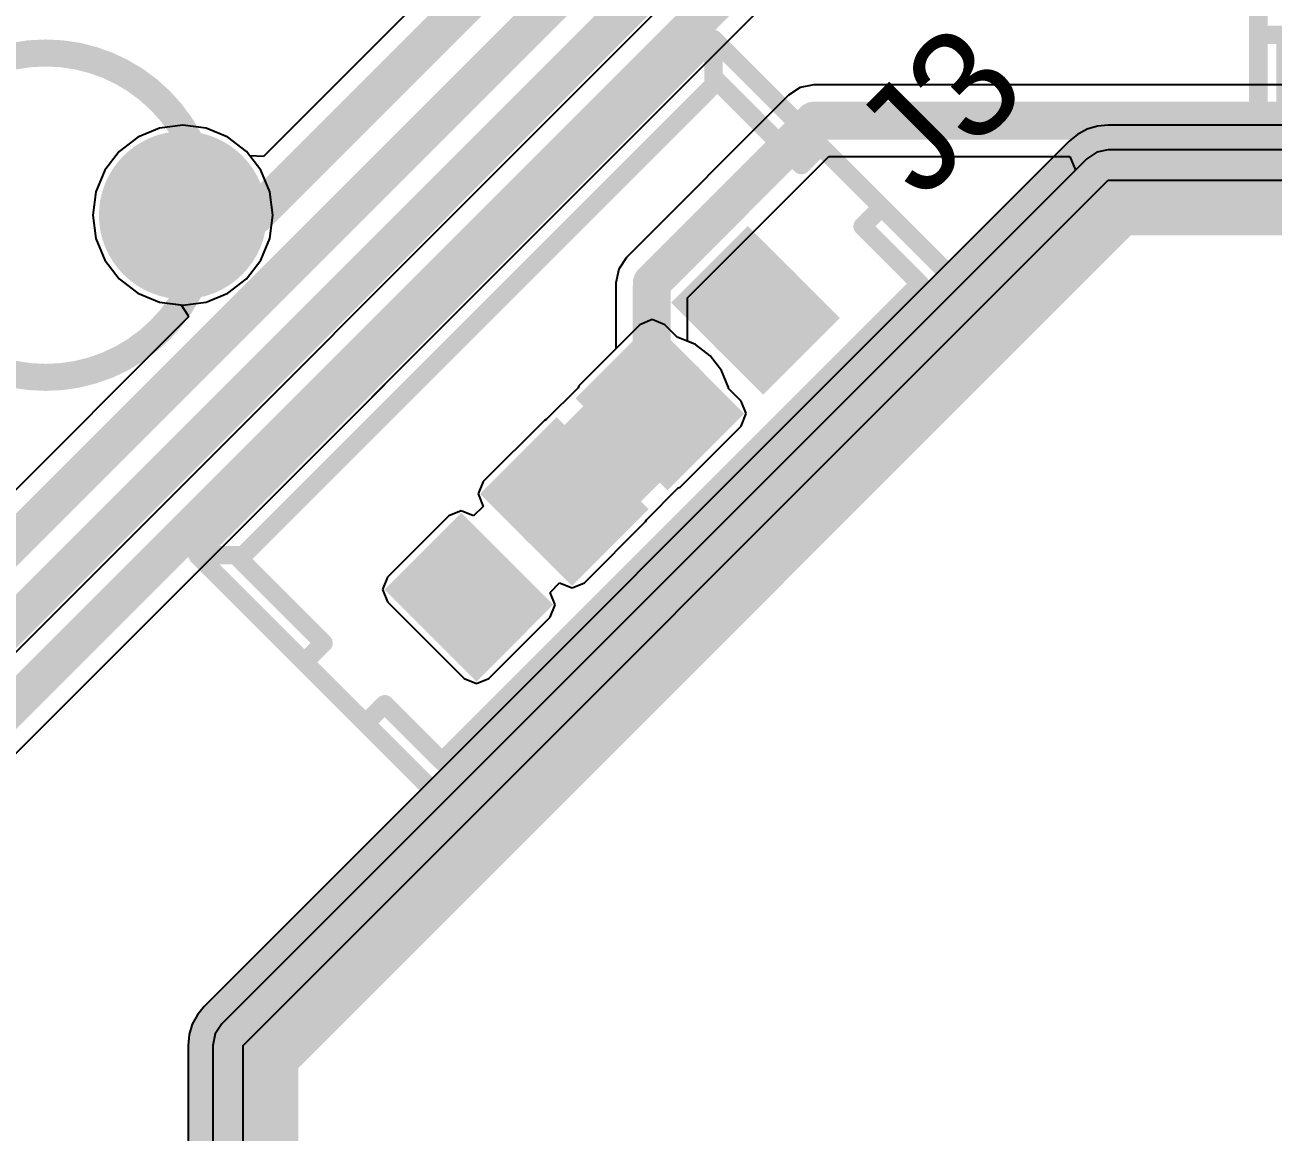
# Model space of a CAD drawing. Header units: millimetres. Extents: x 118 to 288, y 159 to 220.
# Drawn here: x 142.7 to 154.25, y 183.67 to 193.91 of the extents above; entities that cross this region are included whole.
import ezdxf

# ---------------------------------------------------------------- set-up
doc = ezdxf.new("R2010")
doc.units = ezdxf.units.MM
for name, color, linetype in [('BottomLayer', 5, 'Continuous'), ('BottomOverlay', 54, 'Continuous'), ('BottomSolder', 6, 'Continuous'), ('InternalPlane1', 76, 'Continuous'), ('InternalPlane2', 16, 'Continuous'), ('KeepOutLayer', 6, 'Continuous'), ('Mechanical1', 6, 'Continuous'), ('Mechanical13', 56, 'Continuous'), ('MultiLayer', 9, 'Continuous'), ('PadHoleLayer', 156, 'Continuous'), ('TopLayer', 1, 'Continuous'), ('TopOverlay', 2, 'Continuous'), ('TopSolder', 216, 'Continuous')]:
    doc.layers.add(name, color=color, linetype=linetype)

# ---------------------------------------------------------------- blocks, each defined once
blk = doc.blocks.new('LED3MM_BLUE_48')
at = {"layer": 'BottomLayer', "const_width": 0.67499992}
for points in [[(-1.60749996, 0, 1), (-0.93250004, 0, 1)], [(0.93250004, 0, 1), (1.60749996, 0, 1)]]:
    blk.add_lwpolyline(points, format="xyb", close=True, dxfattribs=at)
at = {"layer": 'BottomSolder', "const_width": 0.77659992}
for points in [[(-1.65829996, 0, 1), (-0.8817000399999999, 0, 1)], [(0.8817000399999999, 0, 1), (1.65829996, 0, 1)]]:
    blk.add_lwpolyline(points, format="xyb", close=True, dxfattribs=at)
at = {"layer": 'InternalPlane1', "const_width": 0.753999}
for points in [[(-1.6469995, 0, 1), (-0.8930005, 0, 1)], [(0.8930005, 0, 1), (1.6469995, 0, 1)]]:
    blk.add_lwpolyline(points, format="xyb", close=True, dxfattribs=at)
at = {"layer": 'InternalPlane2', "const_width": 0.753999}
blk.add_lwpolyline([(0.8930005, 0, 1), (1.6469995, 0, 1)], format="xyb", close=True, dxfattribs=at)
at = {"layer": 'MultiLayer', "const_width": 0.67499992}
for points in [[(-1.60749996, 0, 1), (-0.93250004, 0, 1)], [(0.93250004, 0, 1), (1.60749996, 0, 1)]]:
    blk.add_lwpolyline(points, format="xyb", close=True, dxfattribs=at)
at = {"layer": 'PadHoleLayer', "const_width": 0.499999}
for points in [[(-1.5199995, 0, 1), (-1.0200005, 0, 1)], [(1.0200005, 0, 1), (1.5199995, 0, 1)]]:
    blk.add_lwpolyline(points, format="xyb", close=True, dxfattribs=at)
at = {"layer": 'TopLayer', "const_width": 0.67499992}
for points in [[(-1.60749996, 0, 1), (-0.93250004, 0, 1)], [(0.93250004, 0, 1), (1.60749996, 0, 1)]]:
    blk.add_lwpolyline(points, format="xyb", close=True, dxfattribs=at)
at = {"layer": 'TopOverlay', "const_width": 0.16999966}
for points in [[(-1.1440668, 0.9641814599999999, -0.4663076581549985), (1.15406424, 0.9641814599999999)], [(1.14406426, -0.9641814599999999, -0.4663076581549985), (-1.15406678, -0.9641814599999999)]]:
    blk.add_lwpolyline(points, format="xyb", dxfattribs=at)
at = {"layer": 'TopOverlay', "const_width": 0.08499856}
for points in [[(-1.18656608, 0.9641814599999999, 1), (-1.10156752, 0.9641814599999999, 1)], [(1.11156496, 0.9641814599999999, 1), (1.19656352, 0.9641814599999999, 1)], [(-1.19656606, -0.9641814599999999, 1), (-1.1115675, -0.9641814599999999, 1)], [(1.10156498, -0.9641814599999999, 1), (1.18656354, -0.9641814599999999, 1)]]:
    blk.add_lwpolyline(points, format="xyb", close=True, dxfattribs=at)
at = {"layer": 'TopSolder', "const_width": 0.77659992}
for points in [[(-1.65829996, 0, 1), (-0.8817000399999999, 0, 1)], [(0.8817000399999999, 0, 1), (1.65829996, 0, 1)]]:
    blk.add_lwpolyline(points, format="xyb", close=True, dxfattribs=at)
blk = doc.blocks.new('MOLEX53047_0410_B_68')
at = {"layer": 'BottomLayer'}
for points in [[(-0.40000174, -0.49999646), (0.39999666, -0.49999646), (-0.40000174, 0.50000154), (0.39999666, 0.50000154)], [(0.8499983, -0.49999646), (1.6499967, -0.49999646), (0.8499983, 0.50000154), (1.6499967, 0.50000154)], [(2.09999834, -0.49999646), (2.89999674, -0.49999646), (2.09999834, 0.50000154), (2.89999674, 0.50000154)], [(3.34999838, -0.49999646), (4.149996779999999, -0.49999646), (3.34999838, 0.50000154), (4.149996779999999, 0.50000154)]]:
    blk.add_solid(points, dxfattribs=at)
at = {"layer": 'BottomOverlay', "const_width": 0.16999966}
for points in [[(-1.49999954, -1.15000024), (-1.49999954, 2.05000098)], [(-1.49999954, 2.05000098), (5.249999659999999, 2.05000098)], [(-1.49999954, 2.05000098), (-1.1999976, 1.74999904)], [(4.94999772, 1.74999904), (5.249999659999999, 2.05000098)], [(5.249999659999999, -1.15000024), (5.249999659999999, 2.05000098)], [(-1.25000004, 1.74999904), (5.00000016, 1.74999904)], [(-1.25000004, 1.74999904), (-1.1999976, 1.74999904)], [(-1.25000004, 0.6500012399999999), (-1.25000004, 1.74999904)], [(4.94999772, 1.74999904), (5.00000016, 1.74999904)], [(5.00000016, 0.6500012399999999), (5.00000016, 1.74999904)], [(-1.49999954, 0.6500012399999999), (-1.25000004, 0.6500012399999999)], [(5.00000016, 0.6500012399999999), (5.249999659999999, 0.6500012399999999)], [(-1.49999954, -0.1499997), (-1.25000004, -0.1499997)], [(-1.25000004, -0.90000074), (-1.25000004, -0.1499997)], [(5.00000016, -0.1499997), (5.249999659999999, -0.1499997)], [(5.00000016, -0.90000074), (5.00000016, -0.1499997)], [(-1.25000004, -0.90000074), (5.00000016, -0.90000074)], [(-1.49999954, -1.15000024), (5.249999659999999, -1.15000024)]]:
    blk.add_lwpolyline(points, dxfattribs=at)
at = {"layer": 'BottomOverlay', "const_width": 0.08499856}
for points in [[(-1.54249882, 2.05000098, 1), (-1.45750026, 2.05000098, 1)], [(-1.54249882, 2.05000098, 1), (-1.45750026, 2.05000098, 1)], [(-1.54249882, 2.05000098, 1), (-1.45750026, 2.05000098, 1)], [(5.20750038, 2.05000098, 1), (5.29249894, 2.05000098, 1)], [(5.20750038, 2.05000098, 1), (5.29249894, 2.05000098, 1)], [(5.20750038, 2.05000098, 1), (5.29249894, 2.05000098, 1)], [(-1.29249932, 1.74999904, 1), (-1.20750076, 1.74999904, 1)], [(-1.29249932, 1.74999904, 1), (-1.20750076, 1.74999904, 1)], [(-1.29249932, 1.74999904, 1), (-1.20750076, 1.74999904, 1)], [(-1.24249688, 1.74999904, 1), (-1.15749832, 1.74999904, 1)], [(-1.24249688, 1.74999904, 1), (-1.15749832, 1.74999904, 1)], [(4.907498439999999, 1.74999904, 1), (4.992496999999999, 1.74999904, 1)], [(4.907498439999999, 1.74999904, 1), (4.992496999999999, 1.74999904, 1)], [(4.95750088, 1.74999904, 1), (5.042499439999999, 1.74999904, 1)], [(4.95750088, 1.74999904, 1), (5.042499439999999, 1.74999904, 1)], [(4.95750088, 1.74999904, 1), (5.042499439999999, 1.74999904, 1)], [(-1.54249882, 0.6500012399999999, 1), (-1.45750026, 0.6500012399999999, 1)], [(-1.29249932, 0.6500012399999999, 1), (-1.20750076, 0.6500012399999999, 1)], [(-1.29249932, 0.6500012399999999, 1), (-1.20750076, 0.6500012399999999, 1)], [(4.95750088, 0.6500012399999999, 1), (5.042499439999999, 0.6500012399999999, 1)], [(4.95750088, 0.6500012399999999, 1), (5.042499439999999, 0.6500012399999999, 1)], [(5.20750038, 0.6500012399999999, 1), (5.29249894, 0.6500012399999999, 1)], [(-1.54249882, -0.1499997, 1), (-1.45750026, -0.1499997, 1)], [(-1.29249932, -0.1499997, 1), (-1.20750076, -0.1499997, 1)], [(-1.29249932, -0.1499997, 1), (-1.20750076, -0.1499997, 1)], [(4.95750088, -0.1499997, 1), (5.042499439999999, -0.1499997, 1)], [(4.95750088, -0.1499997, 1), (5.042499439999999, -0.1499997, 1)], [(5.20750038, -0.1499997, 1), (5.29249894, -0.1499997, 1)], [(-1.29249932, -0.90000074, 1), (-1.20750076, -0.90000074, 1)], [(-1.29249932, -0.90000074, 1), (-1.20750076, -0.90000074, 1)], [(4.95750088, -0.90000074, 1), (5.042499439999999, -0.90000074, 1)], [(4.95750088, -0.90000074, 1), (5.042499439999999, -0.90000074, 1)], [(-1.54249882, -1.15000024, 1), (-1.45750026, -1.15000024, 1)], [(-1.54249882, -1.15000024, 1), (-1.45750026, -1.15000024, 1)], [(5.20750038, -1.15000024, 1), (5.29249894, -1.15000024, 1)], [(5.20750038, -1.15000024, 1), (5.29249894, -1.15000024, 1)]]:
    blk.add_lwpolyline(points, format="xyb", close=True, dxfattribs=at)
at = {"layer": 'BottomSolder'}
for points in [[(-0.50160174, -0.60159646), (0.5015966599999999, -0.60159646), (-0.50160174, 0.60160154), (0.5015966599999999, 0.60160154)], [(0.7483983, -0.60159646), (1.7515967, -0.60159646), (0.7483983, 0.60160154), (1.7515967, 0.60160154)], [(1.99839834, -0.60159646), (3.00159674, -0.60159646), (1.99839834, 0.60160154), (3.00159674, 0.60160154)], [(3.24839838, -0.60159646), (4.25159678, -0.60159646), (3.24839838, 0.60160154), (4.25159678, 0.60160154)]]:
    blk.add_solid(points, dxfattribs=at)
at = {"layer": 'InternalPlane1', "const_width": 0.5039994999999999}
for points in [[(0.99799902, 2.54e-06, 1), (1.50199598, 2.54e-06, 1)], [(2.24799906, 2.54e-06, 1), (2.75199602, 2.54e-06, 1)]]:
    blk.add_lwpolyline(points, format="xyb", close=True, dxfattribs=at)
at = {"layer": 'InternalPlane2', "const_width": 0.5039994999999999}
for points in [[(-0.25200102, 2.54e-06, 1), (0.25199594, 2.54e-06, 1)], [(0.99799902, 2.54e-06, 1), (1.50199598, 2.54e-06, 1)], [(2.24799906, 2.54e-06, 1), (2.75199602, 2.54e-06, 1)], [(3.4979991, 2.54e-06, 1), (4.00199606, 2.54e-06, 1)]]:
    blk.add_lwpolyline(points, format="xyb", close=True, dxfattribs=at)
at = {"layer": 'MultiLayer'}
for points in [[(-0.40000174, -0.49999646), (0.39999666, -0.49999646), (-0.40000174, 0.50000154), (0.39999666, 0.50000154)], [(0.8499983, -0.49999646), (1.6499967, -0.49999646), (0.8499983, 0.50000154), (1.6499967, 0.50000154)], [(2.09999834, -0.49999646), (2.89999674, -0.49999646), (2.09999834, 0.50000154), (2.89999674, 0.50000154)], [(3.34999838, -0.49999646), (4.149996779999999, -0.49999646), (3.34999838, 0.50000154), (4.149996779999999, 0.50000154)]]:
    blk.add_solid(points, dxfattribs=at)
at = {"layer": 'PadHoleLayer', "const_width": 0.2499995}
for points in [[(-0.12500102, 2.54e-06, 1), (0.12499594, 2.54e-06, 1)], [(1.12499902, 2.54e-06, 1), (1.37499598, 2.54e-06, 1)], [(2.37499906, 2.54e-06, 1), (2.62499602, 2.54e-06, 1)], [(3.6249991, 2.54e-06, 1), (3.87499606, 2.54e-06, 1)]]:
    blk.add_lwpolyline(points, format="xyb", close=True, dxfattribs=at)
at = {"layer": 'TopLayer'}
for points in [[(-0.40000174, -0.49999646), (0.39999666, -0.49999646), (-0.40000174, 0.50000154), (0.39999666, 0.50000154)], [(0.8499983, -0.49999646), (1.6499967, -0.49999646), (0.8499983, 0.50000154), (1.6499967, 0.50000154)], [(2.09999834, -0.49999646), (2.89999674, -0.49999646), (2.09999834, 0.50000154), (2.89999674, 0.50000154)], [(3.34999838, -0.49999646), (4.149996779999999, -0.49999646), (3.34999838, 0.50000154), (4.149996779999999, 0.50000154)]]:
    blk.add_solid(points, dxfattribs=at)
at = {"layer": 'TopSolder'}
for points in [[(-0.50160174, -0.60159646), (0.5015966599999999, -0.60159646), (-0.50160174, 0.60160154), (0.5015966599999999, 0.60160154)], [(0.7483983, -0.60159646), (1.7515967, -0.60159646), (0.7483983, 0.60160154), (1.7515967, 0.60160154)], [(1.99839834, -0.60159646), (3.00159674, -0.60159646), (1.99839834, 0.60160154), (3.00159674, 0.60160154)], [(3.24839838, -0.60159646), (4.25159678, -0.60159646), (3.24839838, 0.60160154), (4.25159678, 0.60160154)]]:
    blk.add_solid(points, dxfattribs=at)
blk = doc.blocks.new('MOLEX53047_0410_B_69')
at = {"layer": 'BottomLayer'}
for points in [[(-0.40000174, -0.49999646), (0.39999666, -0.49999646), (-0.40000174, 0.50000154), (0.39999666, 0.50000154)], [(0.8499983, -0.49999646), (1.6499967, -0.49999646), (0.8499983, 0.50000154), (1.6499967, 0.50000154)], [(2.09999834, -0.49999646), (2.89999674, -0.49999646), (2.09999834, 0.50000154), (2.89999674, 0.50000154)], [(3.34999838, -0.49999646), (4.149996779999999, -0.49999646), (3.34999838, 0.50000154), (4.149996779999999, 0.50000154)]]:
    blk.add_solid(points, dxfattribs=at)
at = {"layer": 'BottomOverlay', "const_width": 0.16999966}
for points in [[(-1.49999954, 2.05000098), (-1.49999954, -1.15000024)], [(-1.49999954, 2.05000098), (5.249999659999999, 2.05000098)], [(-1.49999954, 2.05000098), (-1.1999976, 1.74999904)], [(4.94999772, 1.74999904), (5.249999659999999, 2.05000098)], [(5.249999659999999, 2.05000098), (5.249999659999999, -1.15000024)], [(-1.25000004, 1.74999904), (5.00000016, 1.74999904)], [(-1.25000004, 1.74999904), (-1.1999976, 1.74999904)], [(-1.25000004, 1.74999904), (-1.25000004, 0.6499986999999999)], [(4.94999772, 1.74999904), (5.00000016, 1.74999904)], [(5.00000016, 1.74999904), (5.00000016, 0.6499986999999999)], [(-1.49999954, 0.6499986999999999), (-1.25000004, 0.6499986999999999)], [(5.00000016, 0.6499986999999999), (5.249999659999999, 0.6499986999999999)], [(-1.49999954, -0.1499997), (-1.25000004, -0.1499997)], [(-1.25000004, -0.1499997), (-1.25000004, -0.90000074)], [(5.00000016, -0.1499997), (5.249999659999999, -0.1499997)], [(5.00000016, -0.1499997), (5.00000016, -0.90000074)], [(-1.25000004, -0.90000074), (5.00000016, -0.90000074)], [(-1.49999954, -1.15000024), (5.249999659999999, -1.15000024)]]:
    blk.add_lwpolyline(points, dxfattribs=at)
at = {"layer": 'BottomOverlay', "const_width": 0.08499856}
for points in [[(-1.54249882, 2.05000098, 1), (-1.45750026, 2.05000098, 1)], [(-1.54249882, 2.05000098, 1), (-1.45750026, 2.05000098, 1)], [(-1.54249882, 2.05000098, 1), (-1.45750026, 2.05000098, 1)], [(5.20750038, 2.05000098, 1), (5.29249894, 2.05000098, 1)], [(5.20750038, 2.05000098, 1), (5.29249894, 2.05000098, 1)], [(5.20750038, 2.05000098, 1), (5.29249894, 2.05000098, 1)], [(-1.29249932, 1.74999904, 1), (-1.20750076, 1.74999904, 1)], [(-1.29249932, 1.74999904, 1), (-1.20750076, 1.74999904, 1)], [(-1.29249932, 1.74999904, 1), (-1.20750076, 1.74999904, 1)], [(-1.24249688, 1.74999904, 1), (-1.15749832, 1.74999904, 1)], [(-1.24249688, 1.74999904, 1), (-1.15749832, 1.74999904, 1)], [(4.907498439999999, 1.74999904, 1), (4.992496999999999, 1.74999904, 1)], [(4.907498439999999, 1.74999904, 1), (4.992496999999999, 1.74999904, 1)], [(4.95750088, 1.74999904, 1), (5.042499439999999, 1.74999904, 1)], [(4.95750088, 1.74999904, 1), (5.042499439999999, 1.74999904, 1)], [(4.95750088, 1.74999904, 1), (5.042499439999999, 1.74999904, 1)], [(-1.54249882, 0.6499986999999999, 1), (-1.45750026, 0.6499986999999999, 1)], [(-1.29249932, 0.6499986999999999, 1), (-1.20750076, 0.6499986999999999, 1)], [(-1.29249932, 0.6499986999999999, 1), (-1.20750076, 0.6499986999999999, 1)], [(4.95750088, 0.6499986999999999, 1), (5.042499439999999, 0.6499986999999999, 1)], [(4.95750088, 0.6499986999999999, 1), (5.042499439999999, 0.6499986999999999, 1)], [(5.20750038, 0.6499986999999999, 1), (5.29249894, 0.6499986999999999, 1)], [(-1.54249882, -0.1499997, 1), (-1.45750026, -0.1499997, 1)], [(-1.29249932, -0.1499997, 1), (-1.20750076, -0.1499997, 1)], [(-1.29249932, -0.1499997, 1), (-1.20750076, -0.1499997, 1)], [(4.95750088, -0.1499997, 1), (5.042499439999999, -0.1499997, 1)], [(4.95750088, -0.1499997, 1), (5.042499439999999, -0.1499997, 1)], [(5.20750038, -0.1499997, 1), (5.29249894, -0.1499997, 1)], [(-1.29249932, -0.90000074, 1), (-1.20750076, -0.90000074, 1)], [(-1.29249932, -0.90000074, 1), (-1.20750076, -0.90000074, 1)], [(4.95750088, -0.90000074, 1), (5.042499439999999, -0.90000074, 1)], [(4.95750088, -0.90000074, 1), (5.042499439999999, -0.90000074, 1)], [(-1.54249882, -1.15000024, 1), (-1.45750026, -1.15000024, 1)], [(-1.54249882, -1.15000024, 1), (-1.45750026, -1.15000024, 1)], [(5.20750038, -1.15000024, 1), (5.29249894, -1.15000024, 1)], [(5.20750038, -1.15000024, 1), (5.29249894, -1.15000024, 1)]]:
    blk.add_lwpolyline(points, format="xyb", close=True, dxfattribs=at)
at = {"layer": 'BottomSolder'}
for points in [[(-0.50160174, -0.60159646), (0.5015966599999999, -0.60159646), (-0.50160174, 0.60160154), (0.5015966599999999, 0.60160154)], [(0.7483983, -0.60159646), (1.7515967, -0.60159646), (0.7483983, 0.60160154), (1.7515967, 0.60160154)], [(1.99839834, -0.60159646), (3.00159674, -0.60159646), (1.99839834, 0.60160154), (3.00159674, 0.60160154)], [(3.24839838, -0.60159646), (4.25159678, -0.60159646), (3.24839838, 0.60160154), (4.25159678, 0.60160154)]]:
    blk.add_solid(points, dxfattribs=at)
at = {"layer": 'InternalPlane1', "const_width": 0.5039994999999999}
for points in [[(-0.25200102, 2.54e-06, 1), (0.25199594, 2.54e-06, 1)], [(0.99799902, 2.54e-06, 1), (1.50199598, 2.54e-06, 1)], [(2.24799906, 2.54e-06, 1), (2.75199602, 2.54e-06, 1)]]:
    blk.add_lwpolyline(points, format="xyb", close=True, dxfattribs=at)
at = {"layer": 'InternalPlane2', "const_width": 0.5039994999999999}
for points in [[(0.99799902, 2.54e-06, 1), (1.50199598, 2.54e-06, 1)], [(2.24799906, 2.54e-06, 1), (2.75199602, 2.54e-06, 1)], [(3.4979991, 2.54e-06, 1), (4.00199606, 2.54e-06, 1)]]:
    blk.add_lwpolyline(points, format="xyb", close=True, dxfattribs=at)
at = {"layer": 'MultiLayer'}
for points in [[(-0.40000174, -0.49999646), (0.39999666, -0.49999646), (-0.40000174, 0.50000154), (0.39999666, 0.50000154)], [(0.8499983, -0.49999646), (1.6499967, -0.49999646), (0.8499983, 0.50000154), (1.6499967, 0.50000154)], [(2.09999834, -0.49999646), (2.89999674, -0.49999646), (2.09999834, 0.50000154), (2.89999674, 0.50000154)], [(3.34999838, -0.49999646), (4.149996779999999, -0.49999646), (3.34999838, 0.50000154), (4.149996779999999, 0.50000154)]]:
    blk.add_solid(points, dxfattribs=at)
at = {"layer": 'PadHoleLayer', "const_width": 0.2499995}
for points in [[(-0.12500102, 2.54e-06, 1), (0.12499594, 2.54e-06, 1)], [(1.12499902, 2.54e-06, 1), (1.37499598, 2.54e-06, 1)], [(2.37499906, 2.54e-06, 1), (2.62499602, 2.54e-06, 1)], [(3.6249991, 2.54e-06, 1), (3.87499606, 2.54e-06, 1)]]:
    blk.add_lwpolyline(points, format="xyb", close=True, dxfattribs=at)
at = {"layer": 'TopLayer'}
for points in [[(-0.40000174, -0.49999646), (0.39999666, -0.49999646), (-0.40000174, 0.50000154), (0.39999666, 0.50000154)], [(0.8499983, -0.49999646), (1.6499967, -0.49999646), (0.8499983, 0.50000154), (1.6499967, 0.50000154)], [(2.09999834, -0.49999646), (2.89999674, -0.49999646), (2.09999834, 0.50000154), (2.89999674, 0.50000154)], [(3.34999838, -0.49999646), (4.149996779999999, -0.49999646), (3.34999838, 0.50000154), (4.149996779999999, 0.50000154)]]:
    blk.add_solid(points, dxfattribs=at)
at = {"layer": 'TopSolder'}
for points in [[(-0.50160174, -0.60159646), (0.5015966599999999, -0.60159646), (-0.50160174, 0.60160154), (0.5015966599999999, 0.60160154)], [(0.7483983, -0.60159646), (1.7515967, -0.60159646), (0.7483983, 0.60160154), (1.7515967, 0.60160154)], [(1.99839834, -0.60159646), (3.00159674, -0.60159646), (1.99839834, 0.60160154), (3.00159674, 0.60160154)], [(3.24839838, -0.60159646), (4.25159678, -0.60159646), (3.24839838, 0.60160154), (4.25159678, 0.60160154)]]:
    blk.add_solid(points, dxfattribs=at)

msp = doc.modelspace()

# ---------------------------------------------------------------- linework, layer by layer
at = {"layer": 'BottomLayer'}
for p, q in [((131.84136446, 176.3977422), (154.1372584, 198.6936336)), ((151.64644804, 197.140068), (132.51217084, 178.00578826)), ((150.00000226, 193.35636462), (149.8731953, 193.33113988)), ((156.23015236, 193.35636462), (150.00000226, 193.35636462)), ((149.76569234, 193.25931122), (148.26569026, 191.7593066)), ((149.8731953, 193.33113988), (149.76569234, 193.25931122)), ((143.94772328, 192.95419118), (143.7470328, 192.87106206)), ((144.16309242, 192.9825452), (143.94772328, 192.95419118)), ((144.37846156, 192.95419118), (144.16309242, 192.9825452)), ((144.57915204, 192.87106206), (144.37846156, 192.95419118)), ((143.7470328, 192.87106206), (143.57469634, 192.73882204)), ((144.7514885, 192.73882204), (144.57915204, 192.87106206)), ((143.57469634, 192.73882204), (143.44245632, 192.56648558)), ((144.88372852, 192.56648558), (144.7514885, 192.73882204)), ((148.82961598, 191.38599264), (150.13725878, 192.6936329)), ((150.13725878, 192.6936329), (152.36679458, 192.6936329)), ((152.36679458, 192.6936329), (152.41940052, 192.5666329)), ((143.44245632, 192.56648558), (143.3593272, 192.3657951)), ((152.41940052, 192.5666329), (144.52385878, 184.67109116)), ((144.96685764, 192.3657951), (144.88372852, 192.56648558)), ((143.3593272, 192.3657951), (143.33097318, 192.15042596)), ((144.99521166, 192.15042596), (144.96685764, 192.3657951)), ((143.33097318, 192.15042596), (143.3593272, 191.93505682)), ((144.96685764, 191.93505682), (144.99521166, 192.15042596)), ((143.3593272, 191.93505682), (143.44245632, 191.73436634)), ((144.88372852, 191.73436634), (144.96685764, 191.93505682)), ((143.44245632, 191.73436634), (143.57469634, 191.56202988)), ((144.7514885, 191.56202988), (144.88372852, 191.73436634)), ((148.26569026, 191.7593066), (148.19385906, 191.65180618)), ((148.19385906, 191.65180618), (148.16863432, 191.52499668)), ((143.57469634, 191.56202988), (143.7470328, 191.42978986)), ((144.57915204, 191.42978986), (144.7514885, 191.56202988)), ((148.16863432, 191.52499668), (148.16863432, 191.48553016)), ((143.7470328, 191.42978986), (143.94772328, 191.34666074)), ((144.37846156, 191.34666074), (144.57915204, 191.42978986)), ((148.16863432, 191.48553016), (148.16688426, 191.4767316)), ((148.16688426, 191.4767316), (148.16688426, 190.9136009)), ((143.94772328, 191.34666074), (144.16309242, 191.31830672)), ((144.16309242, 191.31830672), (144.37846156, 191.34666074)), ((148.82961598, 190.98417226), (148.82961598, 191.38599264)), ((148.90356808, 190.95353986), (148.82961598, 190.98417226)), ((149.03934886, 190.84934906), (148.90356808, 190.95353986)), ((148.16688426, 190.9136009), (147.82456592, 190.57128256)), ((149.14353966, 190.71356828), (149.03934886, 190.84934906)), ((149.20903356, 190.5554482), (149.14353966, 190.71356828)), ((147.8178146, 190.55498084), (147.52267168, 190.25983792)), ((147.82456592, 190.57128256), (147.8178146, 190.55498084)), ((149.21019434, 190.54663186), (149.20903356, 190.5554482)), ((149.32696576, 190.42986044), (149.21019434, 190.54663186)), ((149.37451964, 190.31505498), (149.32696576, 190.42986044)), ((147.50636488, 190.25308406), (146.94068148, 189.68740066)), ((147.52267168, 190.25983792), (147.50636488, 190.25308406)), ((149.32696576, 190.20024952), (149.37451964, 190.31505498)), ((148.76128236, 189.63456612), (149.32696576, 190.20024952)), ((146.94068148, 189.68740066), (146.8931276, 189.5725952)), ((146.8931276, 189.5725952), (146.94068148, 189.45779228)), ((148.44983264, 189.33266426), (148.74498064, 189.6278148)), ((148.74498064, 189.6278148), (148.76128236, 189.63456612)), ((146.94068148, 189.45779228), (146.85209136, 189.36919962)), ((146.62248298, 189.36919962), (146.05679958, 188.80351622)), ((146.73728844, 189.4167535), (146.62248298, 189.36919962)), ((146.85209136, 189.36919962), (146.73728844, 189.4167535)), ((147.87739792, 188.75068422), (148.44308132, 189.31636762)), ((148.44308132, 189.31636762), (148.44983264, 189.33266426)), ((146.05679958, 188.80351622), (146.0092457, 188.68871076)), ((147.55919942, 188.66209156), (147.64778954, 188.75068422)), ((147.64778954, 188.75068422), (147.76259246, 188.70313034)), ((147.76259246, 188.70313034), (147.87739792, 188.75068422)), ((146.0092457, 188.68871076), (146.05679958, 188.5739053)), ((147.6067533, 188.54728864), (147.55919942, 188.66209156)), ((146.05679958, 188.5739053), (146.7639051, 187.86679978)), ((147.55919942, 188.43248318), (147.6067533, 188.54728864)), ((146.99351602, 187.86679978), (147.55919942, 188.43248318)), ((146.7639051, 187.86679978), (146.87871056, 187.8192459)), ((146.87871056, 187.8192459), (146.99351602, 187.86679978)), ((144.46307912, 184.58012868), (144.4417355, 184.47282892)), ((144.52385878, 184.67109116), (144.46307912, 184.58012868)), ((144.4417355, 184.47282892), (144.4417355, 177.97284192))]:
    msp.add_line(p, q, dxfattribs=at)
for points, const_width in [([(131.5099986, 176.53499618), (154.00000188, 199.02499946)], 0.3499993), ([(148.50000018, 191.52499668), (150.00000226, 193.02499876)], 0.3499993), ([(150.00000226, 193.02499876), (164.0500021, 193.02499876)], 0.3499993), ([(148.49825012, 191.4767316), (148.50000018, 191.47848166)], 0.3499993), ([(148.49825012, 190.46328176), (148.49825012, 191.4767316)], 0.3499993), ([(148.50000018, 191.47848166), (148.50000018, 191.52499668)], 0.3499993), ([(147.69188394, 189.50188414), (148.57576584, 190.38576604)], 1.00000054), ([(148.49825012, 190.46328176), (148.57576584, 190.38576604)], 0.3499993), ([(147.6918814, 189.50188414), (147.69188394, 189.50188414)], 1.00000054)]:
    msp.add_lwpolyline(points, dxfattribs=dict(at, const_width=const_width))
for points, const_width in [([(149.9125018, 193.02499876, 1), (150.08750272, 193.02499876, 1)], 0.17499838), ([(149.9125018, 193.02499876, 1), (150.08750272, 193.02499876, 1)], 0.17499838), ([(148.41074966, 191.4767316, 1), (148.58575058, 191.4767316, 1)], 0.17499838), ([(148.41074966, 191.4767316, 1), (148.58575058, 191.4767316, 1)], 0.17499838), ([(148.41249972, 191.52499668, 1), (148.58750064, 191.52499668, 1)], 0.17499838), ([(148.41249972, 191.52499668, 1), (148.58750064, 191.52499668, 1)], 0.17499838), ([(148.41249972, 191.47848166, 1), (148.58750064, 191.47848166, 1)], 0.17499838), ([(148.41249972, 191.47848166, 1), (148.58750064, 191.47848166, 1)], 0.17499838), ([(148.32576634, 190.38576604, 1), (148.82576534, 190.38576604, 1)], 0.499999), ([(148.41074966, 190.46328176, 1), (148.58575058, 190.46328176, 1)], 0.17499838), ([(148.41074966, 190.46328176, 1), (148.58575058, 190.46328176, 1)], 0.17499838), ([(148.48826538, 190.38576604, 1), (148.6632663, 190.38576604, 1)], 0.17499838), ([(147.4418819, 189.50188414, 1), (147.9418809, 189.50188414, 1)], 0.499999), ([(147.44188444, 189.50188414, 1), (147.94188344, 189.50188414, 1)], 0.499999), ([(147.44188444, 189.50188414, 1), (147.94188344, 189.50188414, 1)], 0.499999)]:
    msp.add_lwpolyline(points, format="xyb", close=True, dxfattribs=dict(at, const_width=const_width))
at = {"layer": 'InternalPlane1'}
for p, q in [((152.43852418, 192.89725962), (152.36117102, 192.8337774)), ((152.52677648, 192.94442996), (152.43852418, 192.89725962)), ((152.62253448, 192.97347994), (152.52677648, 192.94442996)), ((152.72212026, 192.98328942), (152.62253448, 192.97347994)), ((152.72214566, 192.98328688), (152.72212026, 192.98328942)), ((162.32157782, 192.98328688), (152.72214566, 192.98328688)), ((152.36115832, 192.83376216), (144.36117178, 184.83377816)), ((152.36117102, 192.8337774), (152.36115832, 192.83376216)), ((144.36117178, 184.83377816), (144.29768956, 184.756425)), ((144.29768956, 184.756425), (144.25051922, 184.6681727)), ((144.25051922, 184.6681727), (144.22146924, 184.5724147)), ((144.22146924, 184.5724147), (144.2116623, 184.47282892)), ((144.2116623, 184.47282892), (144.2116623, 177.97285462))]:
    msp.add_line(p, q, dxfattribs=at)
at = {"layer": 'InternalPlane1', "const_width": 1.016}
for points in [[(144.72212102, 184.47282892), (152.72212026, 192.47282816)], [(152.72212026, 192.47282816), (162.32157782, 192.47282816)], [(144.72212102, 177.97282668), (144.72212102, 184.47282892)]]:
    msp.add_lwpolyline(points, dxfattribs=at)
at = {"layer": 'InternalPlane1', "const_width": 0.508}
for points in [[(152.46812026, 192.47282816, 1), (152.97612026, 192.47282816, 1)], [(152.46812026, 192.47282816, 1), (152.97612026, 192.47282816, 1)], [(144.46812102, 184.47282892, 1), (144.97612102, 184.47282892, 1)], [(144.46812102, 184.47282892, 1), (144.97612102, 184.47282892, 1)]]:
    msp.add_lwpolyline(points, format="xyb", close=True, dxfattribs=at)
at = {"layer": 'InternalPlane2'}
for p, q in [((152.43852418, 192.89725962), (152.36117102, 192.8337774)), ((152.52677648, 192.94442996), (152.43852418, 192.89725962)), ((152.62253448, 192.97347994), (152.52677648, 192.94442996)), ((152.72212026, 192.98328942), (152.62253448, 192.97347994)), ((152.72214566, 192.98328688), (152.72212026, 192.98328942)), ((162.32157782, 192.98328688), (152.72214566, 192.98328688)), ((152.36115832, 192.83376216), (144.36117178, 184.83377816)), ((152.36117102, 192.8337774), (152.36115832, 192.83376216)), ((144.36117178, 184.83377816), (144.29768956, 184.756425)), ((144.29768956, 184.756425), (144.25051922, 184.6681727)), ((144.25051922, 184.6681727), (144.22146924, 184.5724147)), ((144.22146924, 184.5724147), (144.2116623, 184.47282892)), ((144.2116623, 184.47282892), (144.2116623, 177.97285462))]:
    msp.add_line(p, q, dxfattribs=at)
at = {"layer": 'InternalPlane2', "const_width": 1.016}
for points in [[(144.72212102, 184.47282892), (152.72212026, 192.47282816)], [(152.72212026, 192.47282816), (162.32157782, 192.47282816)], [(144.72212102, 177.97282668), (144.72212102, 184.47282892)]]:
    msp.add_lwpolyline(points, dxfattribs=at)
at = {"layer": 'InternalPlane2', "const_width": 0.508}
for points in [[(152.46812026, 192.47282816, 1), (152.97612026, 192.47282816, 1)], [(152.46812026, 192.47282816, 1), (152.97612026, 192.47282816, 1)], [(144.46812102, 184.47282892, 1), (144.97612102, 184.47282892, 1)], [(144.46812102, 184.47282892, 1), (144.97612102, 184.47282892, 1)]]:
    msp.add_lwpolyline(points, format="xyb", close=True, dxfattribs=at)
at = {"layer": 'KeepOutLayer', "const_width": 0.2499995}
msp.add_lwpolyline([(118.73927738, 166.7032353, -0.1379566919992282), (152.70978602, 204.6125067)], format="xyb", dxfattribs=at)
for points in [[(144.72212102, 184.47282892), (152.72212026, 192.47282816)], [(152.72212026, 192.47282816), (162.22212158, 192.47282816)], [(144.72212102, 177.97282668), (144.72212102, 184.47282892)]]:
    msp.add_lwpolyline(points, dxfattribs=at)
at = {"layer": 'KeepOutLayer', "const_width": 0.12499848}
for points in [[(152.65962102, 192.47282816, 1), (152.7846195, 192.47282816, 1)], [(152.65962102, 192.47282816, 1), (152.7846195, 192.47282816, 1)], [(144.65962178, 184.47282892, 1), (144.78462026, 184.47282892, 1)], [(144.65962178, 184.47282892, 1), (144.78462026, 184.47282892, 1)]]:
    msp.add_lwpolyline(points, format="xyb", close=True, dxfattribs=at)
at = {"layer": 'Mechanical1'}
for points, const_width in [([(144.39309196, 192.15042596, 1), (141.39309288, 192.15042596, 1)], 0.2499995), ([(152.65962102, 192.47282816, 1), (152.7846195, 192.47282816, 1)], 0.12499848), ([(152.65962102, 192.47282816, 1), (152.7846195, 192.47282816, 1)], 0.12499848), ([(144.33059272, 192.15042596, 1), (144.4555912, 192.15042596, 1)], 0.12499848), ([(144.65962178, 184.47282892, 1), (144.78462026, 184.47282892, 1)], 0.12499848), ([(144.65962178, 184.47282892, 1), (144.78462026, 184.47282892, 1)], 0.12499848)]:
    msp.add_lwpolyline(points, format="xyb", close=True, dxfattribs=dict(at, const_width=const_width))
at = {"layer": 'Mechanical1', "const_width": 0.2499995}
for points in [[(144.72212102, 184.47282892), (152.72212026, 192.47282816)], [(152.72212026, 192.47282816), (162.22212158, 192.47282816)], [(144.72212102, 177.97282668), (144.72212102, 184.47282892)]]:
    msp.add_lwpolyline(points, dxfattribs=at)
at = {"layer": 'Mechanical13', "const_width": 0.2499995}
msp.add_lwpolyline([(118.73927738, 166.7032353, -0.1379566919992282), (152.70978602, 204.6125067)], format="xyb", dxfattribs=at)
at = {"layer": 'MultiLayer'}
for p, q in [((144.72212102, 184.47282892), (152.72212026, 192.47282816)), ((152.72212026, 192.47282816), (162.22212158, 192.47282816)), ((144.72212102, 177.97282668), (144.72212102, 184.47282892))]:
    msp.add_line(p, q, dxfattribs=at)
at = {"layer": 'TopLayer'}
for p, q in [((148.22511376, 196.00930826), (144.9077874, 192.6919819)), ((141.24831542, 185.80469062), (149.38725774, 193.94363294)), ((143.94772328, 192.95419118), (143.7470328, 192.87106206)), ((144.16309242, 192.9825452), (143.94772328, 192.95419118)), ((144.37846156, 192.95419118), (144.16309242, 192.9825452)), ((144.57915204, 192.87106206), (144.37846156, 192.95419118)), ((143.7470328, 192.87106206), (143.57469634, 192.73882204)), ((144.7514885, 192.73882204), (144.57915204, 192.87106206)), ((143.57469634, 192.73882204), (143.44245632, 192.56648558)), ((152.52385802, 192.6710904), (144.52385878, 184.67109116)), ((144.78105664, 192.7002877), (144.7514885, 192.73882204)), ((144.9077874, 192.6919819), (144.78105664, 192.7002877)), ((152.61482304, 192.7318726), (152.52385802, 192.6710904)), ((152.72212026, 192.75321368), (152.61482304, 192.7318726)), ((162.22212158, 192.75321368), (152.72212026, 192.75321368)), ((143.44245632, 192.56648558), (143.3593272, 192.3657951)), ((143.3593272, 192.3657951), (143.33097318, 192.15042596)), ((143.33097318, 192.15042596), (143.3593272, 191.93505682)), ((143.3593272, 191.93505682), (143.44245632, 191.73436634)), ((143.44245632, 191.73436634), (143.57469634, 191.56202988)), ((143.57469634, 191.56202988), (143.7470328, 191.42978986)), ((143.7470328, 191.42978986), (143.94772328, 191.34666074)), ((143.94772328, 191.34666074), (144.14717424, 191.32040222)), ((144.14717424, 191.32040222), (144.20898514, 191.22524112)), ((144.21646036, 191.2100824), (138.82489126, 185.81851076)), ((144.20898514, 191.22524112), (144.21646036, 191.2100824)), ((148.50505478, 191.18451984), (148.39024932, 191.13696596)), ((148.61986024, 191.13696596), (148.50505478, 191.18451984)), ((148.39024932, 191.13696596), (147.82456592, 190.57128256)), ((148.73663166, 191.02019454), (148.61986024, 191.13696596)), ((148.745448, 191.01903376), (148.73663166, 191.02019454)), ((148.90356808, 190.95353986), (148.745448, 191.01903376)), ((149.03934886, 190.84934906), (148.90356808, 190.95353986)), ((149.14353966, 190.71356828), (149.03934886, 190.84934906)), ((149.20903356, 190.5554482), (149.14353966, 190.71356828)), ((147.8178146, 190.55498084), (147.52267168, 190.25983792)), ((147.82456592, 190.57128256), (147.8178146, 190.55498084)), ((149.21019434, 190.54663186), (149.20903356, 190.5554482)), ((149.32696576, 190.42986044), (149.21019434, 190.54663186)), ((149.37451964, 190.31505498), (149.32696576, 190.42986044)), ((147.50636488, 190.25308406), (146.94068148, 189.68740066)), ((147.52267168, 190.25983792), (147.50636488, 190.25308406)), ((149.32696576, 190.20024952), (149.37451964, 190.31505498)), ((148.76128236, 189.63456612), (149.32696576, 190.20024952)), ((146.94068148, 189.68740066), (146.8931276, 189.5725952)), ((146.8931276, 189.5725952), (146.94068148, 189.45779228)), ((148.44983264, 189.33266426), (148.74498064, 189.6278148)), ((148.74498064, 189.6278148), (148.76128236, 189.63456612)), ((146.94068148, 189.45779228), (146.85209136, 189.36919962)), ((146.62248298, 189.36919962), (146.05679958, 188.80351622)), ((146.73728844, 189.4167535), (146.62248298, 189.36919962)), ((146.85209136, 189.36919962), (146.73728844, 189.4167535)), ((147.87739792, 188.75068422), (148.44308132, 189.31636762)), ((148.44308132, 189.31636762), (148.44983264, 189.33266426)), ((146.05679958, 188.80351622), (146.0092457, 188.68871076)), ((147.55919942, 188.66209156), (147.64778954, 188.75068422)), ((147.64778954, 188.75068422), (147.76259246, 188.70313034)), ((147.76259246, 188.70313034), (147.87739792, 188.75068422)), ((146.0092457, 188.68871076), (146.05679958, 188.5739053)), ((147.6067533, 188.54728864), (147.55919942, 188.66209156)), ((146.05679958, 188.5739053), (146.7639051, 187.86679978)), ((147.55919942, 188.43248318), (147.6067533, 188.54728864)), ((146.99351602, 187.86679978), (147.55919942, 188.43248318)), ((146.7639051, 187.86679978), (146.87871056, 187.8192459)), ((146.87871056, 187.8192459), (146.99351602, 187.86679978)), ((144.46307912, 184.58012868), (144.4417355, 184.47282892)), ((144.52385878, 184.67109116), (144.46307912, 184.58012868)), ((144.4417355, 184.47282892), (144.4417355, 177.97284192))]:
    msp.add_line(p, q, dxfattribs=at)
for points, const_width in [([(144.83484876, 192.15042342), (148.45942368, 195.77499834)], 0.3499993), ([(138.96214524, 185.4871449), (148.74999968, 195.27499934)], 0.3499993), ([(138.25000036, 184.02499898), (149.00000172, 194.77500034)], 0.3499993), ([(126.44256144, 171.46755902), (149.25000122, 194.2749988)], 0.3499993), ([(144.16309242, 192.15042342), (144.83484876, 192.15042342)], 0.3499993), ([(147.69188394, 189.50188414), (148.57576584, 190.38576604)], 1.00000054), ([(147.6918814, 189.50188414), (147.69188394, 189.50188414)], 1.00000054)]:
    msp.add_lwpolyline(points, dxfattribs=dict(at, const_width=const_width))
for points, const_width in [([(144.07559196, 192.15042342, 1), (144.25059288, 192.15042342, 1)], 0.17499838), ([(144.7473483, 192.15042342, 1), (144.92234922, 192.15042342, 1)], 0.17499838), ([(144.7473483, 192.15042342, 1), (144.92234922, 192.15042342, 1)], 0.17499838), ([(148.32576634, 190.38576604, 1), (148.82576534, 190.38576604, 1)], 0.499999), ([(147.4418819, 189.50188414, 1), (147.9418809, 189.50188414, 1)], 0.499999), ([(147.44188444, 189.50188414, 1), (147.94188344, 189.50188414, 1)], 0.499999), ([(147.44188444, 189.50188414, 1), (147.94188344, 189.50188414, 1)], 0.499999)]:
    msp.add_lwpolyline(points, format="xyb", close=True, dxfattribs=dict(at, const_width=const_width))

# ---------------------------------------------------------------- block references
msp.add_blockref('MOLEX53047_0410_B_68', (155.60999104, 193.96939362))
for name, p, rotation in [('MOLEX53047_0410_B_69', (146.80800204, 188.6179997), 45), ('LED3MM_BLUE_48', (142.89309242, 192.15042596), 360)]:
    msp.add_blockref(name, p, dxfattribs=dict(rotation=rotation))

# ---------------------------------------------------------------- texts
at = {"layer": 'TopOverlay'}
msp.add_text('J3', height=1.00000054, rotation=45, dxfattribs=at).set_placement((151.00000026, 192.27500026))

doc.saveas('drawing.dxf')
